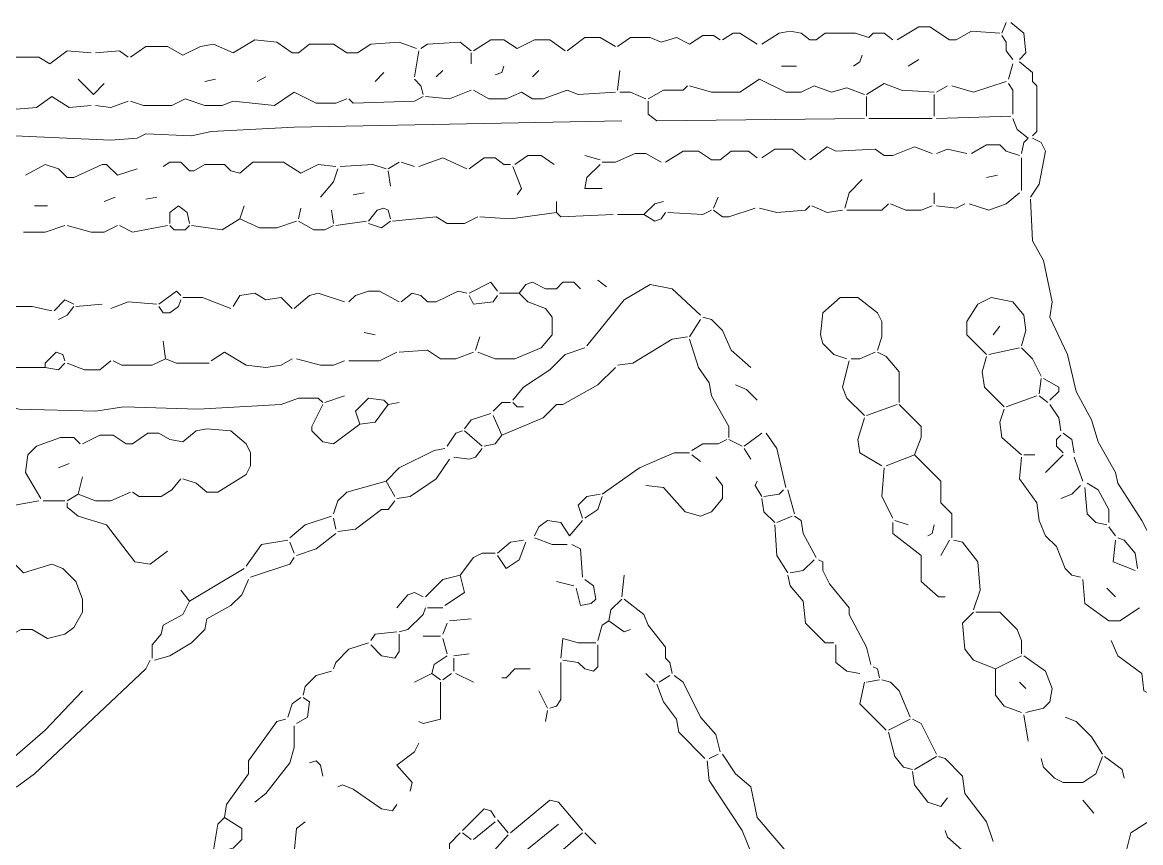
# Model space of a CAD drawing. Header units: millimetres. Extents: x 0 to 150953, y 0 to 85148.
# Drawn here: x 61421 to 76847, y 51237 to 62550 of the extents above; entities that cross this region are included whole.
import ezdxf

# ---------------------------------------------------------------- set-up
doc = ezdxf.new("R2010")
doc.units = ezdxf.units.MM
doc.layers.add('LINEWORK', color=7, linetype='CONTINUOUS', lineweight=0, plot=False)

msp = doc.modelspace()

# ---------------------------------------------------------------- linework, layer by layer
at = {"layer": 'LINEWORK'}
for points in [[(74903.859, 62399.792), (74512.162, 62429.926), (74301.252, 62309.402), (74210.861, 62309.402), (73939.689, 62490.183), (73789.035, 62490.183), (73487.735, 62309.402)], [(74994.25, 62550.446), (74933.988, 62399.792)], [(75054.507, 62550.446), (75235.289, 62399.792), (75265.422, 62128.62), (75175.032, 62038.229)], [(69600.929, 62219.011), (69390.019, 62339.536), (69179.104, 62339.536), (68938.065, 62158.754)], [(70625.357, 62249.145), (70444.575, 62339.536), (70233.665, 62279.273), (70083.012, 62339.536), (69811.839, 62339.536), (69631.058, 62219.011)], [(71047.182, 62309.402), (70956.792, 62369.664), (70806.138, 62369.664), (70625.357, 62249.145)], [(71077.311, 62309.402), (71227.964, 62399.792), (71318.355, 62399.792), (71559.399, 62249.145)], [(73427.472, 62309.402), (73306.953, 62399.792), (73156.3, 62399.792), (73096.043, 62339.536), (72915.261, 62399.792), (72493.436, 62399.792), (72372.916, 62309.402), (72282.525, 62309.402), (72162.001, 62399.792), (72011.353, 62429.926), (71860.7, 62399.792), (71619.656, 62249.145)], [(74933.988, 62369.664), (74994.25, 62279.273), (74994.25, 62158.754), (75084.641, 62038.229)], [(63635.135, 62098.492), (63424.225, 62219.011), (63122.919, 62219.011), (62912.009, 62068.363)], [(66859.076, 62188.882), (66618.032, 62279.273), (66226.341, 62249.145), (66045.559, 62128.62), (65894.906, 62128.62), (65714.124, 62249.145), (65382.689, 62249.145), (65232.042, 62128.62), (65141.651, 62128.62), (64930.735, 62279.273), (64629.434, 62309.402), (64328.134, 62128.62), (64056.961, 62249.145), (63876.179, 62219.011), (63635.135, 62098.492)], [(66919.333, 62188.882), (67009.724, 62249.145), (67461.678, 62279.273), (67612.331, 62158.754)], [(67642.46, 62158.754), (67883.504, 62309.402), (68064.285, 62309.402), (68245.067, 62188.882), (68486.111, 62309.402), (68697.021, 62309.402), (68907.931, 62158.754)], [(62369.664, 62128.62), (62038.229, 62158.754), (61797.191, 61977.967), (61646.537, 62068.363), (61224.712, 62068.363), (61043.93, 61917.71), (60983.673, 61767.062), (61013.802, 61556.147), (61224.712, 61345.231), (61616.409, 61375.365), (61827.319, 61526.013), (62068.363, 61375.365), (62369.664, 61405.499)], [(62429.926, 62128.62), (62761.356, 62158.754), (62881.88, 62068.363)], [(66889.205, 62158.754), (66828.942, 61797.185)], [(67612.331, 62128.62), (67612.331, 61977.967)], [(73005.652, 62098.492), (72975.518, 62008.101), (72885.127, 61947.844)], [(73789.035, 62038.229), (73638.388, 61947.844)], [(67220.64, 61887.576), (67130.249, 61797.185)], [(68064.285, 61947.844), (68034.157, 61857.453), (67943.766, 61827.319)], [(68546.368, 61887.576), (68455.977, 61797.185)], [(69661.192, 61887.576), (69631.058, 61616.404)], [(71890.828, 61947.844), (72101.744, 61947.844)], [(75084.641, 61977.967), (75024.378, 61767.062)], [(75175.032, 62008.101), (75355.813, 61857.453), (75355.813, 61736.928), (75416.07, 61676.671), (75416.07, 61043.936), (75355.813, 60983.668)], [(62188.882, 61767.062), (62399.792, 61556.147)], [(64087.09, 61767.062), (63936.436, 61736.928)], [(64780.088, 61797.185), (64659.563, 61736.928)], [(66407.122, 61857.453), (66286.598, 61736.928)], [(66828.942, 61767.062), (66919.333, 61676.671), (66949.467, 61556.147)], [(71589.527, 61767.062), (71318.355, 61586.281), (70926.663, 61586.281), (70625.357, 61676.671)], [(71589.527, 61767.062), (71951.091, 61586.281), (72162.001, 61586.281), (72342.782, 61676.671)], [(74994.25, 61736.928), (74542.296, 61586.281), (74240.99, 61676.671)], [(62550.446, 61706.794), (62399.792, 61556.147)], [(63665.264, 61495.89), (63936.436, 61405.499), (64177.48, 61405.499), (64328.134, 61465.756), (64900.607, 61405.499), (65171.779, 61586.281), (65473.08, 61435.622), (65744.253, 61435.622), (65894.906, 61495.89)], [(67612.331, 61616.404), (67311.031, 61495.89), (66979.596, 61526.013)], [(67642.46, 61616.404), (67853.375, 61495.89), (68094.414, 61495.89), (68305.33, 61586.281)], [(68938.065, 61616.404), (68606.63, 61495.89), (68455.977, 61495.89), (68305.33, 61586.281)], [(68938.065, 61616.404), (69088.713, 61556.147), (69600.929, 61586.281)], [(69661.192, 61586.281), (69811.839, 61586.281), (70022.755, 61495.89)], [(70595.228, 61676.671), (70534.966, 61616.404), (70263.794, 61616.404), (70052.883, 61495.89)], [(72342.782, 61676.671), (72583.826, 61586.281), (72794.736, 61646.537), (73035.78, 61556.147)], [(73999.951, 61586.281), (73547.997, 61616.404), (73306.953, 61706.794), (73065.909, 61556.147)], [(73999.951, 61556.147), (73999.951, 61254.84)], [(74180.733, 61676.671), (74030.079, 61586.281)], [(75024.378, 61706.794), (75084.641, 61616.404), (75084.641, 61284.974)], [(62881.88, 61465.756), (62640.836, 61375.365), (62429.926, 61405.499)], [(63665.264, 61495.89), (63484.482, 61405.499), (63092.791, 61405.499), (62912.009, 61465.756)], [(66949.467, 61526.013), (66828.942, 61465.756), (65985.297, 61435.622), (65925.034, 61495.89)], [(70052.883, 61465.756), (70052.883, 61284.974), (70173.403, 61194.583), (73035.78, 61224.717)], [(73065.909, 61526.013), (73065.909, 61254.84)], [(75054.507, 61254.84), (74030.079, 61224.717)], [(69691.32, 61194.583), (65171.779, 61104.193), (64026.827, 61043.936), (63755.655, 60983.668), (63122.919, 61013.802), (63002.4, 60953.545), (62640.836, 60923.411), (61315.103, 60983.668), (60712.501, 60953.545)], [(73096.043, 61224.717), (73969.817, 61224.717)], [(75084.641, 61224.717), (75144.898, 61074.059), (75295.551, 60953.545)], [(75295.551, 60953.545), (75235.289, 60893.277), (75205.16, 60742.629)], [(75355.813, 60953.545), (75476.333, 60893.277), (75536.595, 60772.763), (75446.204, 60320.809), (75325.679, 60140.028)], [(71619.656, 60682.372), (71800.437, 60802.886), (72041.481, 60802.886), (72222.263, 60652.238)], [(72523.564, 60833.02), (72282.525, 60652.238)], [(72523.564, 60833.02), (72644.089, 60772.763), (73186.434, 60802.886), (73306.953, 60712.495), (73427.472, 60712.495), (73728.779, 60833.02), (73969.817, 60742.629)], [(74030.079, 60742.629), (74180.733, 60802.886), (74451.905, 60742.629)], [(74512.162, 60742.629), (74723.078, 60863.154), (74903.859, 60863.154), (74994.25, 60772.763), (75175.032, 60712.495)], [(66889.205, 60561.848), (67220.64, 60682.372), (67552.069, 60531.714)], [(68154.676, 60591.982), (68064.285, 60591.982), (67943.766, 60682.372), (67793.113, 60682.372), (67582.203, 60531.714)], [(68214.939, 60591.982), (68395.72, 60712.495), (68576.502, 60712.495), (68757.284, 60591.982)], [(69179.104, 60712.495), (69390.019, 60652.238)], [(69420.148, 60622.105), (69600.929, 60622.105), (69872.102, 60742.629), (70022.755, 60742.629), (70233.665, 60622.105)], [(71559.399, 60682.372), (71438.874, 60772.763), (71197.836, 60772.763), (71047.182, 60652.238), (70926.663, 60652.238), (70745.882, 60772.763), (70534.966, 60772.763), (70293.927, 60622.105)], [(75205.16, 60682.372), (75205.16, 60230.418)], [(63002.4, 60531.714), (62731.227, 60441.323), (62580.574, 60591.982), (62520.317, 60591.982), (62128.62, 60411.2), (62038.229, 60411.2), (61917.71, 60531.714), (61736.928, 60591.982), (61465.756, 60441.323)], [(64599.306, 60622.105), (64418.524, 60471.457), (64298, 60501.591), (64207.609, 60591.982), (63936.436, 60591.982), (63785.789, 60501.591), (63725.526, 60501.591), (63605.007, 60622.105), (63454.354, 60622.105), (63363.963, 60561.848)], [(64599.306, 60622.105), (65021.126, 60622.105), (65262.17, 60471.457), (65503.214, 60591.982), (65744.253, 60561.848)], [(65774.387, 60531.714), (65714.124, 60350.932), (65533.343, 60140.028)], [(65804.515, 60561.848), (66256.469, 60591.982), (66437.251, 60531.714)], [(66618.032, 60622.105), (66467.379, 60531.714)], [(66467.379, 60501.591), (66497.513, 60290.675)], [(66648.161, 60622.105), (66828.942, 60561.848)], [(68184.805, 60561.848), (68305.33, 60260.541), (68245.067, 60170.15)], [(69390.019, 60591.982), (69209.238, 60411.2), (69179.104, 60260.541), (69420.148, 60260.541)], [(73005.652, 60381.066), (72824.87, 60200.284), (72764.608, 59989.369)], [(74873.725, 60441.323), (74723.078, 60411.2)], [(66135.95, 60200.284), (65985.297, 60170.15)], [(73999.951, 60200.284), (73999.951, 60049.637)], [(75175.032, 60200.284), (74994.25, 60049.637), (74753.206, 59959.246), (74482.034, 60049.637)], [(61586.275, 60019.503), (61767.057, 60019.503)], [(62701.099, 60140.028), (62550.446, 60079.76)], [(63273.572, 60140.028), (63122.919, 60109.894)], [(63454.354, 59778.464), (63454.354, 59929.112), (63574.873, 60019.503), (63695.398, 59929.112), (63725.526, 59778.464)], [(64478.781, 60019.503), (64418.524, 59838.721)], [(68787.412, 60079.76), (68787.412, 59929.112)], [(70263.794, 60079.76), (70143.274, 60049.637), (69992.621, 59898.978)], [(71017.054, 60140.028), (70956.792, 59989.369)], [(72282.525, 60019.503), (72222.263, 59959.246), (71830.571, 59929.112), (71589.527, 59989.369)], [(72312.654, 60019.503), (72523.564, 59929.112), (72734.48, 59959.246)], [(73367.215, 60049.637), (73276.824, 59959.246), (72794.736, 59959.246)], [(73397.344, 60049.637), (73608.254, 59959.246), (73819.169, 59959.246), (73969.817, 60019.503)], [(74421.771, 60049.637), (74301.252, 59989.369), (74030.079, 60019.503)], [(75325.679, 60109.894), (75355.813, 59537.415), (75506.461, 59266.242), (75626.986, 58693.774), (75596.852, 58482.859), (75837.896, 57970.648), (75958.415, 57458.426), (76169.331, 57066.74), (76259.721, 56765.433), (76500.76, 56343.613), (76530.894, 56192.954), (76862.323, 55680.744), (77223.886, 54987.751), (77645.712, 54415.272), (77766.231, 54174.234)], [(65262.17, 59989.369), (65232.042, 59838.721)], [(65683.996, 59959.246), (65714.124, 59778.464)], [(66497.513, 59838.721), (66467.379, 59959.246), (66407.122, 59989.369), (66316.732, 59959.246), (66196.207, 59808.587)], [(67702.722, 59868.855), (67521.941, 59778.464), (67280.897, 59778.464), (67130.249, 59868.855), (66527.642, 59808.587)], [(68787.412, 59929.112), (68154.676, 59838.721), (67732.851, 59868.855)], [(68787.412, 59929.112), (68847.674, 59868.855), (69570.801, 59898.978)], [(69631.058, 59898.978), (69992.621, 59898.978)], [(70293.927, 59929.112), (70233.665, 59838.721), (70143.274, 59808.587), (69992.621, 59898.978)], [(70926.663, 59959.246), (70806.138, 59898.978), (70324.056, 59929.112)], [(71529.265, 59989.369), (71167.702, 59868.855), (71077.311, 59868.855), (70956.792, 59959.246)], [(62008.101, 59748.33), (61736.928, 59657.939), (61435.627, 59657.939)], [(62038.229, 59748.33), (62369.664, 59657.939), (62550.446, 59657.939), (62731.227, 59748.33)], [(62761.356, 59748.33), (62942.137, 59657.939), (63424.225, 59748.33)], [(63454.354, 59748.33), (63514.616, 59688.073), (63665.264, 59688.073), (63725.526, 59748.33)], [(64418.524, 59838.721), (64177.48, 59688.073), (63755.655, 59748.33)], [(64418.524, 59838.721), (64689.697, 59718.196), (64930.735, 59718.196), (65201.908, 59808.587)], [(65232.042, 59808.587), (65442.952, 59688.073), (65593.605, 59688.073), (65714.124, 59748.33)], [(66166.078, 59808.587), (65744.253, 59748.33)], [(66497.513, 59808.587), (66376.988, 59718.196), (66196.207, 59778.464)], [(67973.895, 58844.422), (67883.504, 58964.947), (67582.203, 58814.288)], [(69118.847, 58874.556), (69028.456, 58964.947), (68877.803, 58964.947), (68787.412, 58874.556), (68636.759, 58874.556), (68455.977, 58964.947), (68365.586, 58934.813), (68275.196, 58814.288)], [(70776.01, 58512.993), (70384.318, 58874.556), (70083.012, 58934.813), (69721.449, 58723.897), (69209.238, 58091.162)], [(69359.885, 58995.07), (69480.41, 58904.679)], [(63605.007, 58784.165), (63544.745, 58844.422), (63303.701, 58663.64)], [(64328.134, 58633.507), (64418.524, 58784.165), (64629.434, 58814.288), (64780.088, 58723.897), (64990.998, 58754.031), (65141.651, 58603.384)], [(65864.777, 58693.774), (65503.214, 58814.288), (65382.689, 58784.165), (65171.779, 58603.384)], [(65925.034, 58693.774), (66015.425, 58784.165), (66196.207, 58844.422), (66346.86, 58844.422), (66618.032, 58693.774)], [(67552.069, 58814.288), (67431.55, 58844.422), (67130.249, 58693.774), (67009.724, 58693.774), (66919.333, 58784.165), (66798.814, 58814.288), (66648.161, 58693.774)], [(67582.203, 58784.165), (67642.46, 58663.64), (67913.632, 58693.774), (67973.895, 58784.165)], [(68275.196, 58814.288), (68395.72, 58693.774), (68636.759, 58603.384), (68727.15, 58482.859), (68727.15, 58241.82), (68576.502, 58061.039), (68214.939, 57910.38), (67943.766, 57910.38), (67702.722, 58000.771)], [(68004.023, 58814.288), (68275.196, 58814.288)], [(61164.455, 58573.25), (61224.712, 58633.507), (61556.147, 58633.507), (61827.319, 58573.25)], [(62128.62, 58663.64), (62008.101, 58723.897), (61857.448, 58573.25)], [(62128.62, 58633.507), (62038.229, 58512.993), (61917.71, 58452.725)], [(62520.317, 58663.64), (62158.754, 58633.507)], [(63273.572, 58663.64), (62881.88, 58693.774), (62640.836, 58603.384)], [(63605.007, 58723.897), (63574.873, 58633.507), (63454.354, 58543.116), (63363.963, 58543.116), (63303.701, 58633.507)], [(63635.135, 58754.031), (63906.308, 58754.031), (64298, 58603.384)], [(73216.562, 58030.905), (73276.824, 58211.686), (73276.824, 58422.602), (73216.562, 58543.116), (72945.39, 58754.031), (72704.346, 58754.031), (72463.307, 58543.116), (72433.173, 58241.82), (72463.307, 58121.296), (72613.955, 57970.648), (72794.736, 57910.38)], [(75205.16, 58091.162), (75265.422, 58302.077), (75235.289, 58512.993), (75084.641, 58693.774), (74783.334, 58754.031), (74602.553, 58663.64), (74451.905, 58422.602), (74451.905, 58241.82), (74723.078, 57970.648)], [(70806.138, 58482.859), (70926.663, 58452.725), (71077.311, 58302.077), (71197.836, 58030.905), (71469.008, 57789.866)], [(70776.01, 58452.725), (70625.357, 58211.686)], [(74903.859, 58362.334), (74813.468, 58241.82)], [(66135.95, 58271.943), (66286.598, 58241.82)], [(67732.851, 58211.686), (67672.594, 58030.905)], [(70595.228, 58211.686), (70384.318, 58181.552), (69841.973, 57850.123), (69631.058, 57819.989)], [(70625.357, 58181.552), (70745.882, 57789.866), (70896.529, 57578.951), (70926.663, 57398.169), (71167.702, 56976.349), (71167.702, 56825.69)], [(63363.963, 58151.43), (63394.091, 57910.38)], [(66618.032, 58000.771), (67009.724, 58030.905), (67190.506, 57910.38), (67401.421, 57910.38), (67642.46, 58000.771)], [(69179.104, 58061.039), (68907.931, 57970.648), (68697.021, 57759.732), (68335.458, 57518.694), (68184.805, 57337.912)], [(75175.032, 58061.039), (74753.206, 57970.648)], [(75205.16, 58061.039), (75355.813, 57910.38), (75476.333, 57669.341)], [(62008.101, 57880.257), (61977.972, 57970.648), (61887.581, 58000.771), (61736.928, 57850.123), (61736.928, 57789.866)], [(62008.101, 57850.123), (61917.71, 57759.732), (61736.928, 57789.866)], [(62640.836, 57880.257), (62490.183, 57759.732), (62279.273, 57759.732), (62038.229, 57850.123)], [(63394.091, 57910.38), (63213.31, 57819.989), (62791.49, 57819.989), (62670.965, 57880.257)], [(63394.091, 57910.38), (63544.745, 57850.123), (63996.699, 57850.123)], [(64207.609, 58000.771), (64026.827, 57880.257)], [(64207.609, 58000.771), (64508.915, 57819.989), (64780.088, 57789.866), (64990.998, 57819.989), (65141.651, 57910.38)], [(65201.908, 57910.38), (65533.343, 57819.989), (65714.124, 57819.989), (65864.777, 57880.257)], [(66587.904, 58000.771), (66346.86, 57880.257), (65925.034, 57880.257)], [(72824.87, 57880.257), (72734.48, 57518.694), (72794.736, 57368.035), (73035.78, 57126.997)], [(73186.434, 58000.771), (72975.518, 57910.38), (72854.999, 57910.38)], [(73216.562, 58000.771), (73337.081, 57940.514), (73517.863, 57729.598), (73517.863, 57307.778)], [(74723.078, 57940.514), (74662.815, 57729.598), (74692.944, 57518.694), (74964.116, 57247.521)], [(61224.712, 57789.866), (61736.928, 57789.866)], [(69600.929, 57789.866), (69359.885, 57548.817), (68877.803, 57277.644), (68787.412, 57277.644), (68606.63, 57096.863), (68034.157, 56855.824)], [(71258.093, 57548.817), (71408.746, 57488.56), (71559.399, 57337.912)], [(75476.333, 57639.208), (75446.204, 57428.303)], [(75506.461, 57639.208), (75717.377, 57518.694), (75717.377, 57458.426), (75596.852, 57337.912)], [(65864.777, 57398.169), (65593.605, 57307.778)], [(75416.07, 57398.169), (74994.25, 57247.521)], [(75446.204, 57398.169), (75566.723, 57307.778)], [(65563.471, 57307.778), (65503.214, 57368.035), (65232.042, 57368.035), (64990.998, 57277.644), (63846.046, 57217.387), (62821.618, 57247.521), (62429.926, 57187.253), (61375.365, 57217.387), (61134.321, 57277.644), (60561.848, 57247.521)], [(65563.471, 57277.644), (65412.823, 56976.349), (65412.823, 56916.081), (65563.471, 56765.433), (65714.124, 56735.299), (66075.688, 57006.472)], [(66467.379, 57277.644), (66407.122, 57337.912), (66196.207, 57368.035), (66015.425, 57187.253), (66075.688, 57006.472)], [(66467.379, 57277.644), (66286.598, 57036.606), (66075.688, 57006.472)], [(66618.032, 57307.778), (66467.379, 57277.644)], [(68154.676, 57307.778), (68034.157, 57307.778), (67913.632, 57187.253)], [(68184.805, 57307.778), (68245.067, 57247.521), (68335.458, 57247.521)], [(73487.735, 57277.644), (73065.909, 57126.997)], [(73517.863, 57277.644), (73819.169, 56976.349), (73819.169, 56825.69), (73728.779, 56584.652)], [(75596.852, 57277.644), (75717.377, 57096.863), (75747.505, 56916.081)], [(67883.504, 57157.131), (67612.331, 57066.74), (67521.941, 56946.215)], [(67913.632, 57126.997), (68034.157, 56855.824)], [(73035.78, 57096.863), (72945.39, 56795.567), (72975.518, 56614.786), (73276.824, 56434.004)], [(74964.116, 57217.387), (74903.859, 57036.606), (74933.988, 56825.69), (75205.16, 56584.652)], [(62249.145, 56735.299), (62490.183, 56855.824), (62670.965, 56855.824), (62851.747, 56735.299), (62942.137, 56735.299), (63153.053, 56885.958), (63303.701, 56885.958), (63454.354, 56795.567), (63635.135, 56765.433), (63815.917, 56916.081), (63966.57, 56946.215), (64298, 56916.081), (64508.915, 56735.299), (64569.172, 56614.786), (64569.172, 56434.004), (64508.915, 56313.479), (64117.218, 56072.441), (63966.57, 56072.441), (63815.917, 56192.954), (63635.135, 56253.222)], [(62219.011, 56735.299), (62128.62, 56825.69), (61947.838, 56825.69), (61616.409, 56705.176), (61495.884, 56584.652), (61465.756, 56343.613), (61676.666, 55982.05)], [(67491.812, 56916.081), (67401.421, 56885.958), (67280.897, 56705.176)], [(67521.941, 56916.081), (67762.985, 56705.176)], [(68034.157, 56855.824), (67943.766, 56735.299), (67793.113, 56705.176)], [(71137.573, 56795.567), (71017.054, 56735.299), (70806.138, 56735.299), (70655.491, 56644.909)], [(71167.702, 56795.567), (71348.483, 56705.176)], [(71619.656, 56885.958), (71378.617, 56705.176)], [(71679.918, 56885.958), (71830.571, 56675.043), (71951.091, 56132.698)], [(75747.505, 56855.824), (75687.243, 56795.567), (75687.243, 56705.176), (75777.633, 56614.786)], [(75777.633, 56885.958), (75898.158, 56795.567), (75928.287, 56614.786)], [(67250.768, 56675.043), (67100.115, 56644.909), (66618.032, 56403.87), (66437.251, 56223.088)], [(67762.985, 56675.043), (67672.594, 56554.518), (67582.203, 56524.395), (67371.287, 56554.518)], [(71378.617, 56675.043), (71469.008, 56524.395)], [(62068.363, 56464.127), (61917.71, 56403.87)], [(67311.031, 56524.395), (67130.249, 56253.222), (66768.686, 56012.173), (66587.904, 55982.05)], [(70625.357, 56614.786), (70414.447, 56614.786), (69932.364, 56403.87), (69420.148, 56042.307)], [(70655.491, 56584.652), (70776.01, 56494.261)], [(73728.779, 56584.652), (73337.081, 56434.004)], [(73728.779, 56584.652), (74090.342, 56223.088), (74090.342, 55921.782), (74240.99, 55771.134), (74240.99, 55439.705)], [(75205.16, 56554.518), (75175.032, 56253.222), (75416.07, 55921.782), (75446.204, 55680.744), (75536.595, 55469.828), (75687.243, 55319.18), (75807.767, 55017.874), (75898.158, 54927.483), (76018.677, 54897.36)], [(75235.289, 56584.652), (75385.942, 56584.652)], [(75777.633, 56584.652), (75536.595, 56343.613)], [(75928.287, 56554.518), (76048.806, 56223.088)], [(73306.953, 56403.87), (73276.824, 56012.173), (73427.472, 55710.877)], [(62249.145, 56283.345), (62188.882, 56042.307)], [(63605.007, 56253.222), (63484.482, 56102.564), (63333.835, 56012.173), (63032.528, 56012.173), (62942.137, 56072.441)], [(66437.251, 56223.088), (65894.906, 56072.441), (65774.387, 55951.916), (65714.124, 55771.134)], [(66437.251, 56223.088), (66557.77, 56012.173)], [(70986.92, 56283.345), (71077.311, 56162.832), (71077.311, 55982.05), (70926.663, 55801.268), (70776.01, 55741), (70565.1, 55801.268), (70263.794, 56132.698), (70022.755, 56162.832)], [(71559.399, 56223.088), (71529.265, 56162.832), (71619.656, 56012.173)], [(76018.677, 56162.832), (75898.158, 56042.307), (75747.505, 55982.05)], [(76109.068, 56192.954), (76259.721, 56102.564), (76410.369, 55831.391), (76410.369, 55650.61)], [(62188.882, 56042.307), (62038.229, 55951.916)], [(62912.009, 56072.441), (62640.836, 55951.916), (62429.926, 55951.916), (62188.882, 56042.307)], [(69390.019, 56042.307), (69209.238, 56012.173), (69088.713, 55891.659), (69148.975, 55710.877)], [(69420.148, 56012.173), (69359.885, 55831.391), (69179.104, 55710.877)], [(71920.962, 56102.564), (71860.7, 56042.307), (71649.79, 56012.173)], [(71981.219, 56102.564), (72071.61, 55771.134)], [(76078.94, 56132.698), (76109.068, 55771.134), (76229.587, 55650.61), (76380.241, 55620.487)], [(61646.537, 55951.916), (61315.103, 55891.659), (61164.455, 55921.782)], [(61706.8, 55951.916), (62008.101, 55951.916)], [(62038.229, 55921.782), (62038.229, 55861.525), (62188.882, 55741), (62580.574, 55620.487), (62972.271, 55108.265), (63183.181, 55078.142), (63424.225, 55258.923)], [(66557.77, 55951.916), (66467.379, 55831.391), (66376.988, 55831.391), (66015.425, 55560.219), (65774.387, 55530.096)], [(71619.656, 55982.05), (71649.79, 55801.268), (71800.437, 55650.61)], [(65683.996, 55741), (65322.433, 55620.487), (65111.517, 55439.705)], [(65714.124, 55710.877), (65744.253, 55560.219)], [(72041.481, 55741), (71830.571, 55650.61)], [(72071.61, 55741), (72162.001, 55680.744), (72192.135, 55499.962), (72372.916, 55168.533)], [(68486.111, 55469.828), (68546.368, 55590.353), (68666.893, 55680.744), (68847.674, 55650.61), (68968.194, 55469.828)], [(69148.975, 55680.744), (68968.194, 55469.828)], [(71800.437, 55620.487), (71830.571, 55198.655), (71981.219, 54957.617)], [(73427.472, 55650.61), (73427.472, 55499.962), (73819.169, 55198.655), (73819.169, 54837.092), (74060.208, 54626.188), (74150.599, 54626.188)], [(73457.606, 55680.744), (73638.388, 55620.487)], [(73999.951, 55620.487), (73969.817, 55499.962), (73909.56, 55469.828)], [(76410.369, 55590.353), (76500.76, 55469.828)], [(65081.389, 55409.571), (64719.825, 55349.314), (64508.915, 55048.008)], [(65744.253, 55499.962), (65473.08, 55289.046), (65201.908, 55198.655)], [(68335.458, 55409.571), (68154.676, 55379.437), (67973.895, 55228.789)], [(68486.111, 55439.705), (68727.15, 55349.314), (68938.065, 55349.314)], [(74210.861, 55409.571), (74090.342, 55198.655)], [(74271.123, 55409.571), (74391.643, 55379.437), (74602.553, 55108.265), (74632.687, 54716.578), (74542.296, 54445.406)], [(76500.76, 55409.571), (76470.632, 55108.265)], [(76530.894, 55439.705), (76621.285, 55409.571), (76771.932, 55228.789), (76802.066, 55017.874)], [(65111.517, 55379.437), (65171.779, 55228.789)], [(67943.766, 55228.789), (67762.985, 55228.789), (67642.46, 55168.533), (67461.678, 54927.483)], [(68365.586, 55379.437), (68275.196, 55138.399), (68094.414, 55017.874)], [(68998.322, 55349.314), (69118.847, 55289.046), (69148.975, 54897.36)], [(60561.848, 55078.142), (60772.758, 55078.142), (60923.411, 54957.617), (61134.321, 55078.142), (61315.103, 55078.142), (61435.627, 54957.617), (61827.319, 55078.142), (61977.972, 55017.874), (62158.754, 54837.092), (62249.145, 54596.054), (62249.145, 54415.272), (62128.62, 54204.356), (62008.101, 54113.966), (61767.057, 54053.709), (61556.147, 54174.234), (61405.493, 54174.234), (61164.455, 54053.709), (60923.411, 54204.356)], [(65171.779, 55168.533), (65111.517, 55078.142), (64569.172, 54897.36)], [(67973.895, 55198.655), (68094.414, 55017.874)], [(72342.782, 55138.399), (72192.135, 54987.751), (72011.353, 54957.617)], [(72403.045, 55138.399), (72463.307, 55108.265), (72463.307, 54987.751), (72553.698, 54806.969), (72824.87, 54475.529), (72824.87, 54385.138), (73065.909, 53933.184), (73126.171, 53692.146)], [(76470.632, 55108.265), (76771.932, 54987.751)], [(64478.781, 55017.874), (63725.526, 54565.92)], [(67461.678, 54927.483), (67220.64, 54867.226), (66979.596, 54626.188)], [(67461.678, 54927.483), (67521.941, 54686.445), (67250.768, 54505.663)], [(69721.449, 54927.483), (69691.32, 54626.188)], [(71981.219, 54927.483), (72011.353, 54776.835), (72192.135, 54565.92), (72222.263, 54264.624), (72493.436, 53993.452), (72613.955, 53993.452)], [(64539.044, 54867.226), (64448.653, 54656.311), (64298, 54505.663), (63966.57, 54324.881)], [(68787.412, 54837.092), (69028.456, 54776.835)], [(69179.104, 54867.226), (69299.629, 54776.835), (69329.757, 54596.054), (69269.495, 54535.797), (69118.847, 54505.663)], [(76048.806, 54867.226), (76078.94, 54535.797), (76410.369, 54294.747), (76561.022, 54294.747), (76832.195, 54475.529)], [(63605.007, 54716.578), (63725.526, 54565.92)], [(66949.467, 54626.188), (66828.942, 54686.445), (66738.552, 54656.311), (66587.904, 54475.529)], [(69058.584, 54746.701), (69118.847, 54505.663)], [(76380.241, 54746.701), (76500.76, 54626.188)], [(63725.526, 54565.92), (63635.135, 54385.138), (63363.963, 54234.49), (63333.835, 54113.966), (63213.31, 53963.318), (63213.31, 53782.536)], [(66979.596, 54475.529), (66949.467, 54385.138), (66738.552, 54174.234), (66618.032, 54144.1)], [(67009.724, 54475.529), (67220.64, 54475.529)], [(69691.32, 54596.054), (69540.667, 54445.406), (69510.539, 54294.747)], [(69721.449, 54596.054), (69992.621, 54385.138), (70052.883, 54234.49), (70293.927, 53933.184), (70293.927, 53782.536), (70354.184, 53722.279), (70384.318, 53571.621)], [(63966.57, 54324.881), (63936.436, 54174.234), (63755.655, 53993.452), (63454.354, 53812.67), (63243.444, 53752.402)], [(67612.331, 54324.881), (67311.031, 54294.747)], [(74542.296, 54415.272), (74391.643, 54264.624), (74421.771, 53903.061), (74542.296, 53752.402), (74843.597, 53631.889)], [(74572.424, 54415.272), (74903.859, 54415.272), (75144.898, 54174.234), (75205.16, 54023.575), (75205.16, 53842.793)], [(67280.897, 54264.624), (67220.64, 54113.966)], [(69510.539, 54294.747), (69420.148, 54234.49), (69359.885, 54023.575)], [(69510.539, 54294.747), (69721.449, 54144.1), (69811.839, 54174.234)], [(66196.207, 53993.452), (65925.034, 53903.061), (65744.253, 53722.279), (65714.124, 53631.889)], [(66587.904, 54144.1), (66286.598, 54113.966), (66226.341, 54023.575)], [(66618.032, 54113.966), (66618.032, 53872.927), (66557.77, 53782.536), (66376.988, 53812.67), (66226.341, 53963.318)], [(66949.467, 54083.843), (67190.506, 54083.843)], [(67220.64, 54053.709), (67280.897, 53842.793)], [(69329.757, 53993.452), (69088.713, 53993.452), (68877.803, 54053.709), (68847.674, 53782.536)], [(76440.503, 54023.575), (76530.894, 53812.67), (76862.323, 53571.621), (76892.457, 53330.582), (77012.976, 53270.325)], [(67582.203, 53842.793), (67371.287, 53812.67)], [(69359.885, 53963.318), (69359.885, 53662.012), (69299.629, 53601.755), (69179.104, 53631.889), (69088.713, 53722.279), (68877.803, 53752.402)], [(72644.089, 53963.318), (72644.089, 53722.279), (72794.736, 53601.755), (72975.518, 53571.621)], [(63183.181, 53752.402), (63122.919, 53631.889), (61586.275, 52185.636), (61345.237, 52004.854), (61134.321, 52004.854), (61074.064, 52065.111), (61104.193, 52245.892), (61736.928, 52788.237), (62249.145, 53330.582)], [(67280.897, 53812.67), (67100.115, 53692.146), (67069.987, 53571.621)], [(67371.287, 53782.536), (67371.287, 53601.755)], [(68847.674, 53722.279), (68847.674, 53210.057), (68787.412, 53119.667), (68697.021, 53089.544)], [(75205.16, 53812.67), (74843.597, 53631.889)], [(75235.289, 53812.67), (75536.595, 53601.755), (75626.986, 53360.716), (75596.852, 53179.935), (75506.461, 53089.544), (75265.422, 53029.276)], [(65683.996, 53601.755), (65473.08, 53541.498), (65322.433, 53390.839), (65292.299, 53270.325)], [(67069.987, 53571.621), (66828.942, 53451.107)], [(67069.987, 53571.621), (67190.506, 53481.23)], [(67341.159, 53571.621), (67220.64, 53481.23)], [(67401.421, 53571.621), (67642.46, 53451.107)], [(68425.849, 53631.889), (68214.939, 53631.889), (68094.414, 53511.364), (68034.157, 53511.364)], [(70022.755, 53571.621), (70143.274, 53451.107)], [(70354.184, 53541.498), (70203.537, 53451.107)], [(70414.447, 53541.498), (70534.966, 53451.107), (70776.01, 52969.019), (70986.92, 52727.98), (71047.182, 52486.931)], [(73156.3, 53662.012), (73216.562, 53631.889), (73246.691, 53511.364)], [(74843.597, 53631.889), (74843.597, 53270.325), (74964.116, 53119.667), (75205.16, 53029.276)], [(67190.506, 53451.107), (67190.506, 52938.885), (66949.467, 52878.628), (66889.205, 52908.762)], [(70173.403, 53420.973), (70263.794, 53179.935), (70444.575, 52938.885), (70474.709, 52758.103), (70836.272, 52396.54)], [(73035.78, 53451.107), (72975.518, 53149.801), (73337.081, 52788.237)], [(73246.691, 53481.23), (73065.909, 53451.107)], [(73276.824, 53481.23), (73397.344, 53451.107), (73517.863, 53330.582), (73668.516, 52969.019)], [(75175.032, 53451.107), (75265.422, 53360.716)], [(65262.17, 53240.191), (65141.651, 53149.801), (65081.389, 52969.019)], [(65292.299, 53240.191), (65382.689, 53179.935), (65352.561, 52969.019), (65201.908, 52878.628)], [(68546.368, 53330.582), (68666.893, 53089.544)], [(65051.26, 52938.885), (64930.735, 52908.762), (64539.044, 52366.417), (64539.044, 52185.636), (64237.743, 51763.804), (64207.609, 51583.023)], [(68666.893, 53059.41), (68636.759, 52908.762)], [(73668.516, 52938.885), (73367.215, 52788.237)], [(73698.645, 52938.885), (73819.169, 52878.628), (74030.079, 52456.808)], [(75235.289, 52999.153), (75295.551, 52637.59)], [(75807.767, 52969.019), (75958.415, 52908.762), (76169.331, 52697.847), (76319.978, 52456.808)], [(65171.779, 52848.494), (65171.779, 52547.199), (65111.517, 52336.283), (64780.088, 51914.463), (64629.434, 51793.938)], [(66889.205, 52607.456), (66828.942, 52486.931), (66587.904, 52306.149)], [(73367.215, 52758.103), (73457.606, 52426.674), (73578.125, 52276.026), (73698.645, 52245.892)], [(71017.054, 52456.808), (70896.529, 52396.54)], [(71077.311, 52456.808), (71258.093, 52185.636), (71469.008, 52004.854), (71559.399, 51583.023), (72071.61, 50980.421), (72101.744, 50799.639), (72041.481, 50709.249)], [(65382.689, 52336.283), (65473.08, 52366.417), (65533.343, 52306.149), (65563.471, 52155.502)], [(66587.904, 52306.149), (66798.814, 52065.111), (66768.686, 51944.586)], [(70866.401, 52366.417), (70896.529, 52095.245), (71348.483, 51402.241), (71499.137, 51040.678), (71770.309, 50769.505), (72011.353, 50709.249)], [(74030.079, 52426.674), (73728.779, 52245.892)], [(74060.208, 52426.674), (74150.599, 52396.54), (74391.643, 52155.502), (74421.771, 51914.463), (74723.078, 51522.766), (74813.468, 51251.593)], [(76319.978, 52426.674), (76229.587, 52185.636), (76048.806, 52065.111), (75777.633, 52065.111), (75657.114, 52125.368), (75506.461, 52276.026), (75476.333, 52396.54)], [(76350.112, 52426.674), (76591.151, 52245.892), (76621.285, 52125.368)], [(73698.645, 52215.759), (73728.779, 52034.977), (73909.56, 51793.938), (74090.342, 51733.681)], [(65774.387, 52004.854), (65834.643, 52034.977), (65985.297, 51974.72), (66376.988, 51703.548), (66527.642, 51673.414), (66587.904, 51763.804)], [(74180.733, 51854.195), (74090.342, 51733.681)], [(67943.766, 51583.023), (67883.504, 51673.414), (67793.113, 51703.548), (67491.812, 51402.241)], [(69148.975, 51402.241), (68817.54, 51793.938), (68697.021, 51824.072), (68154.676, 51372.118)], [(76048.806, 51824.072), (76199.459, 51643.291)], [(64207.609, 51583.023), (64117.218, 51492.632), (64056.961, 51131.069)], [(64207.609, 51583.023), (64448.653, 51432.375), (64448.653, 51281.727), (64328.134, 51161.203), (64087.09, 51100.946)], [(67973.895, 51552.9), (68124.548, 51372.118)], [(65322.433, 51522.766), (65201.908, 51432.375), (65171.779, 51100.946)], [(68817.54, 51492.632), (68335.458, 51100.946), (66768.686, 49473.911), (66678.295, 49443.777)], [(69148.975, 51372.118), (68516.24, 50829.773), (66768.686, 49142.471)], [(67461.678, 51372.118), (67311.031, 51221.46), (67311.031, 51010.555)], [(67491.812, 51372.118), (67612.331, 51281.727)], [(67943.766, 51522.766), (67642.46, 51281.727)], [(69179.104, 51372.118), (69329.757, 51221.46)], [(74150.599, 51402.241), (74180.733, 51311.85), (74421.771, 51100.946), (74451.905, 50980.421), (74512.162, 50950.287)], [(68124.548, 51341.984), (67823.241, 51010.555), (66316.732, 49624.559)]]:
    msp.add_lwpolyline(points, dxfattribs=at)
msp.add_lwpolyline([(76711.676, 51372.118), (77043.105, 51583.023), (77193.758, 51552.9), (77344.411, 51402.241), (77525.193, 51070.812), (77796.365, 50950.287), (77916.885, 50829.773), (77947.013, 50618.858), (77886.756, 50438.076), (77796.365, 50347.685), (77525.193, 50257.294), (77344.411, 50287.428), (76711.676, 50890.03), (76651.413, 51131.069)], close=True, dxfattribs=at)

doc.saveas('drawing.dxf')
